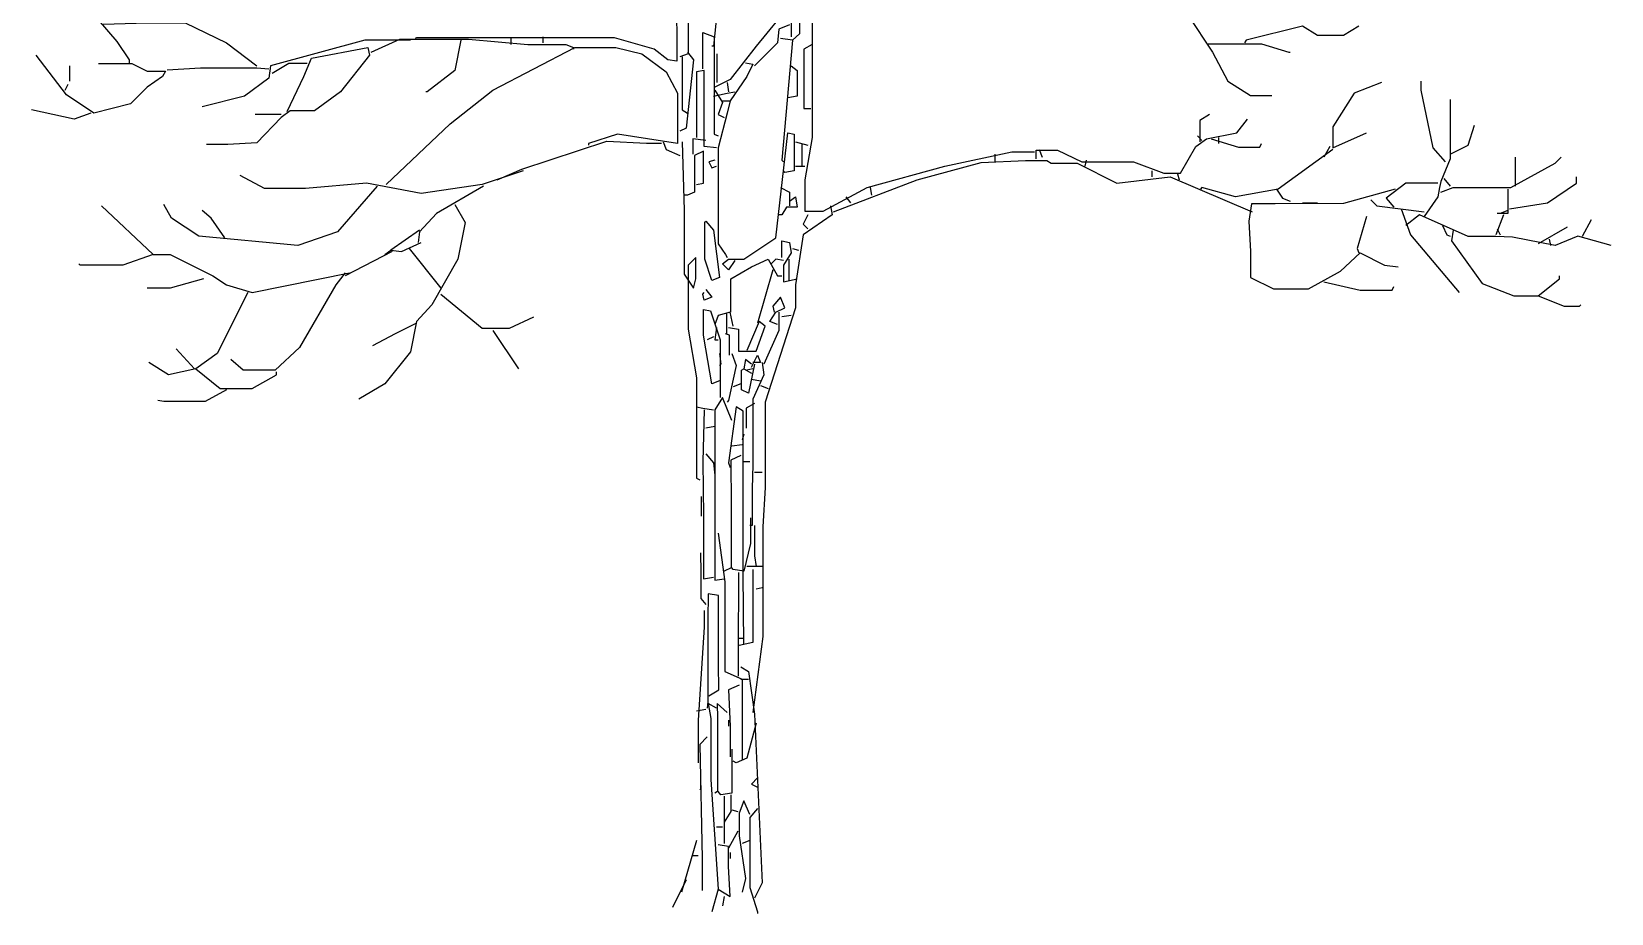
# Model space of a CAD drawing. Header units: inches. Extents: x 22 to 167, y 15 to 197.
# Drawn here: x 28.8 to 167.2, y 15.3 to 92.6 of the extents above; entities that cross this region are included whole.
import ezdxf

# ---------------------------------------------------------------- set-up
doc = ezdxf.new("R2010")
doc.units = ezdxf.units.IN
doc.header["$MEASUREMENT"] = 0
doc.layers.add('Standard', color=7, linetype='Continuous')

# ---------------------------------------------------------------- blocks, each defined once
blk = doc.blocks.new('A$C10A65FAE')
at = {"layer": 'Standard', "color": 3, "linetype": 'Continuous'}
for points in [[(67.07, 85.2), (67.73, 85.07), (72.27, 89.87), (74.13, 91.87), (74.53, 91.33), (73.73, 81.87), (73.07, 79.33), (73.07, 76.8)], [(67.47, 84.93), (66.93, 82.27), (66.27, 76), (66.13, 76)], [(75.07, 84.93), (75.13, 83.07), (75.03, 81.47), (74.92, 77.87), (74.92, 68), (74.27, 64.27), (74.27, 61.53), (75.87, 61.53), (79.73, 63.6), (86.53, 65.47), (92.4, 66.73), (94.4, 66.73)], [(10, 81.07), (14, 76.4), (15.07, 74.8), (15.07, 74.53)], [(62.93, 79.07), (63.07, 77.6), (63.07, 74.67), (62.27, 74.8), (61.07, 75.73), (57.6, 76.73), (40.27, 76.73), (40.13, 76.67)], [(73.07, 79.73), (70, 76), (67.73, 73.07), (66.4, 72.4)], [(73.8, 79.07), (73.8, 77.07), (73.2, 76.53), (72.13, 76.67)], [(12.8, 77.93), (16.67, 78.03), (20, 78.03), (23.6, 76.27), (26.27, 74.27)], [(64.07, 78), (64.07, 75.33), (63.33, 75.07)], [(72.93, 77.87), (72, 77.47), (71.87, 76.27), (69.87, 74.27)], [(107.87, 78.67), (110, 75.47), (111.33, 72.93), (113.33, 71.67), (115.2, 71.67)], [(122.8, 77.73), (121.47, 76.93), (119.2, 76.93), (117.87, 77.73), (112.93, 76.53), (112.8, 76.27)], [(39.73, 76.53), (35.73, 76.53), (27.47, 74.27), (27.33, 73.2), (25.2, 71.6), (21.47, 70.67)], [(36.27, 75.47), (38.8, 76.6), (44.8, 76.6), (50, 76.13), (53.33, 76.13), (54, 75.87), (54, 75.73)], [(44.13, 76.53), (43.6, 73.87), (41.2, 72), (41.07, 72)], [(48.53, 76.67), (48.53, 76.13)], [(51.33, 76.8), (51.33, 76.27)], [(65.33, 74), (65.33, 77.2), (66.33, 76.8), (66.33, 68.27), (66.67, 68.13)], [(73.2, 76.53), (72.27, 66), (72.4, 65.87)], [(74.93, 76.13), (74.2, 75.73), (74.2, 70.53), (74.8, 70.53)], [(109.6, 76.2), (114.27, 76.2), (116.67, 75.47), (116.8, 75.47)], [(12.4, 74.47), (15.33, 74.47), (16.67, 73.8), (18.27, 73.8), (18, 73.33), (16.67, 72.4), (15.2, 70.93), (12, 70.13), (9.6, 71.73), (6.93, 75.2)], [(28.93, 70.27), (30.4, 73.33), (31.07, 74.93), (36, 75.87), (36.13, 75.2), (33.6, 72), (31.33, 70.33), (29.2, 70.33), (28.4, 69.73), (26.27, 67.53), (23.73, 67.37), (21.87, 67.37)], [(37.6, 63.87), (43.2, 69.2), (46.93, 72.13), (54.13, 75.87), (57.73, 75.87), (60, 75.33), (62.13, 73.73), (63.13, 71.87), (63.13, 67.47), (57.87, 68.27), (55.33, 67.47), (55.33, 67.33)], [(64, 75.47), (64.53, 74.8), (63.87, 68.8), (63.33, 68.53)], [(63.53, 75.07), (63.53, 70.4), (64, 70.13)], [(66.6, 72.8), (66.6, 75.33)], [(9.87, 74.27), (9.87, 72.93)], [(18.4, 73.93), (21.33, 74.1), (26.27, 74.1), (27.33, 74)], [(30.67, 74.47), (29.07, 74.47), (27.6, 73.6)], [(66.53, 67.07), (65.47, 67.2), (65.47, 73.87), (64.8, 73.73), (64.8, 73.07), (64.8, 68)], [(69.07, 74.53), (69.73, 74.4), (69.2, 73.33), (67.73, 71.2), (67.47, 70.13), (66.67, 67.07), (66.67, 58.67), (67.33, 57.73), (67.47, 57.47)], [(73.07, 74.27), (73.6, 73.87), (73.6, 71.6), (72.8, 71.47)], [(9.47, 72.13), (9.73, 72.67)], [(66.27, 71.6), (67.47, 71.87), (68.13, 72)], [(66.4, 72.13), (67.07, 71.07), (66.67, 70), (67.2, 69.73)], [(67.47, 72.8), (67.6, 72)], [(124.8, 72.8), (122.4, 71.87), (120.53, 68.93), (120.53, 67.07), (123.47, 68.4)], [(130.4, 65.87), (129.33, 67.07), (128.27, 72.13), (128.27, 72.93)], [(67.07, 71.2), (67.73, 71.2)], [(130.8, 71.33), (130.8, 66.13), (130, 64.13), (129.87, 63.6), (129.73, 62.8), (128.53, 61.07)], [(11.73, 70.13), (10.27, 69.6), (6.53, 70.4)], [(28.4, 70), (26.13, 70)], [(94.53, 66.13), (94.53, 66.87), (96.4, 66.87), (98.53, 65.87), (103.07, 65.87), (105.73, 64.87), (107.2, 64.87), (108.53, 67.2), (109.47, 67.87), (112.13, 68.4), (113.07, 69.6)], [(109.73, 70), (108.87, 69.47), (108.87, 67.6)], [(65.6, 67.73), (64.47, 67.87), (64.47, 66.53)], [(68.13, 57.2), (67.6, 56.4), (67.07, 56.93), (67.6, 57.33), (68.93, 57.33), (71.73, 59.2), (72.8, 68.4), (73.33, 68.27), (73.33, 65.07), (72.53, 64.93), (72.4, 65.07)], [(108.67, 68.13), (109.07, 67.73)], [(109.87, 67.87), (112.27, 67.13), (114.13, 67.13), (114.27, 67.47)], [(110.53, 68), (110.53, 67.47)], [(130.8, 66.53), (132.4, 67.33), (132.93, 69.07)], [(47.33, 64.27), (49.47, 65.2), (56.93, 67.67), (60.4, 67.5), (61.73, 67.5)], [(61.87, 67.6), (62.13, 66.93), (63.33, 66.4)], [(63.53, 67.6), (63.7, 61.6), (63.7, 56), (64.53, 54.8), (64.73, 55.6), (64.73, 57.47), (64.07, 56.8), (64.07, 51.2), (64.8, 46.93), (64.8, 38.13), (65.07, 38)], [(64.8, 63.87), (65.4, 64), (65.4, 66.8), (64.6, 66.4), (64.6, 63.2), (64, 62.93), (63.73, 62.93)], [(73.47, 67.6), (74.53, 67.33)], [(74, 67.47), (74, 65.47)], [(90.93, 66.53), (90.93, 65.87)], [(94.8, 66.93), (95.07, 66.27)], [(120.53, 66.93), (115.73, 63.47), (112, 62.8), (109.07, 63.6), (108.93, 63.47)], [(120.27, 67.2), (119.73, 66.27)], [(49.6, 65.07), (46, 63.87), (40.67, 63.07), (35.87, 64), (30.53, 63.53), (26.93, 63.53), (24.8, 64.67)], [(66.4, 66), (65.87, 65.87), (66.13, 65.33), (66.53, 65.47)], [(73.47, 65.47), (74.27, 65.47)], [(76.8, 61.47), (84.13, 64.27), (89.73, 65.8), (93.6, 65.97), (95.47, 65.97), (95.87, 65.73), (98.13, 65.73), (101.6, 64), (106.27, 64.53), (113.47, 61.47)], [(98.93, 66), (98.8, 65.47)], [(104.67, 65.07), (104.67, 64.53)], [(130, 63.2), (131.07, 63.6), (136.13, 63.6), (140, 65.73), (140.53, 66.27)], [(136.53, 63.73), (136.53, 66.27)], [(36.8, 63.73), (33.33, 59.73), (29.87, 58.53), (21.2, 59.33), (18.8, 60.93), (18.13, 62.13)], [(46.13, 63.73), (42, 61.33), (40.53, 59.73), (40.4, 58.8)], [(106.93, 64.8), (107.07, 64.27)], [(129.73, 64), (126.93, 64), (125.2, 62.67), (125.87, 61.87)], [(130.27, 64.4), (130.8, 63.73)], [(136, 61.73), (139.33, 62.27), (141.87, 64), (141.87, 64.53)], [(72.93, 62.4), (73.47, 62.8), (73.6, 61.87), (72.67, 61.87), (72.27, 61.2), (72, 61.2)], [(72.13, 63.6), (72.93, 63.2), (72.93, 62)], [(77.87, 62.8), (78.27, 62.27)], [(80, 63.6), (80.13, 62.93)], [(126, 63.47), (121.47, 62.2), (115.47, 62.17), (113.4, 62.17), (113.17, 60.67), (113.32, 58), (113.32, 55.73), (115.33, 54.73), (118.4, 54.73), (121.2, 56.27), (122.93, 57.87), (125.07, 56.8), (126.27, 56.67)], [(115.6, 63.47), (116.13, 62.67), (116.8, 62.4)], [(123.87, 62.53), (124.4, 62), (128.53, 61.47)], [(135.87, 63.47), (135.87, 61.33), (134.93, 61.33)], [(12.67, 62), (17.2, 57.73), (14.53, 56.8), (10.8, 56.8), (10.67, 56.93)], [(23.47, 59.2), (22.27, 60.93), (21.47, 61.6)], [(43.6, 62.13), (44.53, 60.53), (43.87, 57.33), (41.6, 53.33), (40.27, 51.87), (39.73, 49.2), (37.47, 46.4), (35.2, 45.07)], [(76.53, 62), (76.67, 61.2), (74.13, 59.47), (73.47, 55.07), (73.47, 53.07), (70.8, 44.8), (70.8, 37.33), (70.6, 33.87), (70.6, 24.27), (69.73, 17.6)], [(74.53, 61.2), (74.13, 60.4), (74.53, 60)], [(117.87, 62.27), (119.2, 62.27)], [(123.47, 61.07), (122.67, 58.27), (122.8, 57.87)], [(126.53, 61.73), (127.33, 59.47), (131.6, 54.4)], [(144.93, 58.53), (142, 59.33), (140, 58.53), (136.27, 59.27), (134.8, 59.3), (132.4, 59.3), (128.13, 61.2), (126.93, 60.27)], [(135.47, 61.2), (134.8, 59.47)], [(135.87, 61.6), (135.2, 61.33)], [(40.53, 59.87), (38, 58.13)], [(65.6, 60.67), (66.27, 59.87), (66.8, 55.73), (66.13, 55.47), (65.53, 57.33), (65.53, 60.53), (65.6, 60.67)], [(130.13, 60.27), (130.53, 59.47), (130.8, 59.33)], [(131.07, 59.87), (130.93, 58.93), (133.6, 55.2), (136.4, 54.13), (138.53, 54.13), (140.8, 53.2), (142.13, 53.2), (142.27, 53.33)], [(134.93, 60), (135.2, 59.47)], [(141.07, 60.13), (138.53, 58.67)], [(142.4, 59.33), (143.2, 60.8)], [(37.47, 57.73), (38, 58.13), (38.93, 58), (40.67, 58.8)], [(39.6, 58.27), (42.4, 54.8)], [(72.27, 57.47), (72.27, 58.93), (72.93, 58.8), (73.07, 57.87), (72.4, 56.8), (72.4, 55.33), (73.6, 55.6)], [(73.2, 58.27), (73.73, 58.13)], [(139.47, 59.07), (139.6, 58.53)], [(17.2, 57.73), (18.67, 57.73), (22.4, 55.87), (23.6, 55.07), (25.87, 54.4), (34.4, 56.13)], [(38.13, 58), (34, 55.87)], [(67.8, 52.67), (67.8, 55.6), (69.6, 56.67), (71.07, 57.33), (71.87, 55.87), (72.27, 55.87)], [(72.4, 57.2), (71.73, 57.33), (71.33, 56.93)], [(72.87, 57.33), (72.87, 55.47)], [(21.6, 55.6), (18.67, 54.8), (16.67, 54.8)], [(34, 56.13), (33.2, 55.07), (30, 49.6), (27.87, 47.6), (25.07, 47.6), (24, 48.53)], [(71.47, 56.4), (70.13, 51.73)], [(138.53, 54.13), (140.4, 55.6), (140.4, 55.87)], [(25.47, 54.4), (22.8, 49.07), (20.93, 47.73), (18.53, 47.2), (16.8, 48.27)], [(42.4, 54.27), (46, 51.27), (48.4, 51.27), (50.53, 52.27)], [(65.6, 54.67), (66.13, 54), (65.47, 53.73), (65.33, 54.27), (65.47, 54.4)], [(71.87, 51.6), (71.2, 51.87), (71.73, 52.67), (72.53, 53.07), (72.13, 54), (71.47, 53.2), (71.6, 52.67)], [(119.73, 55.33), (122.93, 54.6), (125.73, 54.6), (125.87, 54.93)], [(66.8, 46.67), (66.13, 46.4), (65.6, 49.47), (65.4, 50.67), (65.4, 52.93), (66, 52.8), (66.87, 50.27), (66.87, 45.2)], [(68, 51.47), (67.73, 52.67), (66.67, 52.4), (66.4, 51.6)], [(72, 52.67), (72, 51.07), (70.67, 48.13)], [(40.27, 51.73), (38.4, 50.8), (36.4, 49.73)], [(66.53, 51.33), (66.4, 50.27), (66.67, 50.27)], [(67.4, 52.53), (67.4, 50.8)], [(67.6, 51.33), (68.47, 51.2), (68.47, 49.27), (70, 49.27), (70.8, 51.47), (70.27, 51.87), (69.2, 49.33)], [(73.07, 52.4), (72.27, 52.27)], [(46.93, 51.07), (49.2, 47.73)], [(66.27, 50.53), (65.73, 50.27)], [(67.67, 48.93), (67.67, 50.67), (67.33, 50.8)], [(20.8, 47.73), (19.2, 49.47)], [(66.8, 49.07), (66.93, 48.13), (66.8, 48)], [(67.87, 49.07), (68.27, 48), (67.6, 44.93), (67.47, 44.8)], [(69.6, 48.13), (69.07, 48.53), (68.93, 47.73), (69.6, 47.33)], [(69.6, 47.87), (70.13, 48.93), (70.4, 48.27), (69.73, 48.27)], [(20.93, 47.73), (23.07, 46), (25.87, 46), (28, 47.2), (28, 47.47)], [(69.87, 48.13), (69.33, 45.6), (68.73, 45.87), (68.73, 47.6), (68.93, 47.73)], [(69.73, 47.73), (69.2, 47.6)], [(70.53, 48.27), (70.67, 47.2), (69.73, 45.07), (69.73, 39.33), (69.67, 37.2), (69.67, 34), (69.47, 34)], [(23.6, 45.87), (21.73, 44.87), (18.13, 44.87), (17.6, 44.93)], [(68.67, 46.4), (68, 46.13)], [(69.6, 46.8), (70.4, 46.67)], [(70.4, 46.27), (71.07, 46)], [(64.8, 44.4), (65.33, 44.27), (66.27, 44.13)], [(67.87, 43.2), (67.07, 45.2), (66.4, 44.13), (66.4, 38.13), (66.4, 30.67), (66.4, 29.2), (67.2, 29.33)], [(68.93, 23.6), (68.87, 29.73), (68.87, 44), (68.27, 44.4), (67.6, 39.47), (67.73, 39.07)], [(69.87, 44.67), (69.13, 44.27), (69.13, 42.53)], [(65.47, 44.13), (65.33, 39.6), (65.4, 34.8), (65.4, 29.33), (66.27, 29.47)], [(66.4, 42.67), (65.6, 42.53)], [(68.93, 42), (68.8, 41.47)], [(65.6, 40.27), (66.27, 39.47), (66.4, 38.4)], [(68.8, 41.07), (67.87, 40.93)], [(68.67, 40.13), (67.8, 39.73), (67.83, 35.73), (67.83, 30.27), (67.2, 30)], [(68.93, 39.6), (69.47, 39.6)], [(69.87, 38.67), (70.53, 38.67)], [(65.2, 36.53), (65.2, 34.8)], [(69.53, 34.67), (69.53, 32.4), (68.93, 30), (68, 30.13), (67.87, 30.27)], [(66.67, 33.33), (67.27, 29.07), (67.27, 21.2), (68.8, 20.53), (68.8, 13.47)], [(69.87, 34), (69.87, 31.33), (70, 30.4)], [(65.13, 31.6), (65.17, 29.87), (65.17, 27.6), (65.6, 27.07)], [(68.47, 29.87), (68.43, 22.93), (68.43, 20.8)], [(69.73, 30.13), (69.73, 27.6), (69.73, 23.73), (68.53, 23.47)], [(70.53, 30.4), (69.2, 30.4)], [(65.87, 19.07), (66.73, 19.6), (66.7, 21.87), (66.7, 27.87), (65.8, 28), (65.77, 25.73), (65.77, 18.53), (65.73, 18)], [(70.53, 28.53), (70, 28.4)], [(65.47, 26.53), (65.47, 25.07), (64.93, 16.93), (64.93, 13.2)], [(68.4, 24.13), (68.93, 24.13)], [(68.67, 21.6), (69.33, 21.2), (69.87, 17.47), (70.53, 2.67), (69.87, 1.33)], [(68.53, 20), (67.6, 19.6), (67.73, 16.4), (67.73, 13.73)], [(68.67, 20.53), (69.33, 20.53)], [(66.53, 18), (65.8, 18.4), (66.03, 17.07), (66.03, 11.73), (66.67, 2.13), (66.13, 0.13)], [(67.47, 17.6), (66.6, 18.4), (66.63, 17.07), (66.63, 10.67), (66.4, 10.53)], [(65.6, 17.87), (64.8, 17.73)], [(67.6, 16.93), (67.6, 16.4)], [(70, 16.67), (69.2, 13.6), (68.27, 13.2), (68, 13.33)], [(65.73, 15.47), (65.07, 14.8), (65.27, 4.8), (65.27, 2)], [(67.87, 14.4), (67.87, 10.53), (66.93, 10.4), (66.67, 10.67)], [(65.13, 12.53), (65.13, 10.93), (65.07, 10.8)], [(70.13, 11.87), (69.6, 11.33), (70.13, 11.07)], [(67.8, 10.4), (67.8, 8.93), (67.2, 8)], [(67.2, 10.27), (67.2, 6.13)], [(69.47, 8.67), (68.93, 9.87), (68.53, 8.8), (68.53, 6.8), (69.07, 3.07), (68.8, 1.87)], [(67.87, 9.07), (68.4, 8.93)], [(70.13, 9.2), (69.47, 8.4), (69.47, 2.27), (70.13, 0.13), (70.13, 0)], [(66.53, 7.6), (67.07, 7.6)], [(68.4, 7.2), (67.6, 5.73)], [(64.8, 6.4), (63.47, 1.87)], [(66.67, 2.13), (67.73, 1.47), (67.6, 4.13), (67.6, 5.87), (66.67, 6)], [(69.47, 6.4), (68.8, 6.13)], [(64.4, 5.07), (64.93, 5.07)], [(67.73, 5.33), (67.73, 4.8)], [(63.87, 2.93), (62.67, 0.53)], [(67.2, 1.47), (67.07, 0.67)]]:
    blk.add_lwpolyline(points, dxfattribs=at)

msp = doc.modelspace()

# ---------------------------------------------------------------- block references
msp.add_blockref('A$C10A65FAE', (22.25, 15.3))

doc.saveas('drawing.dxf')
